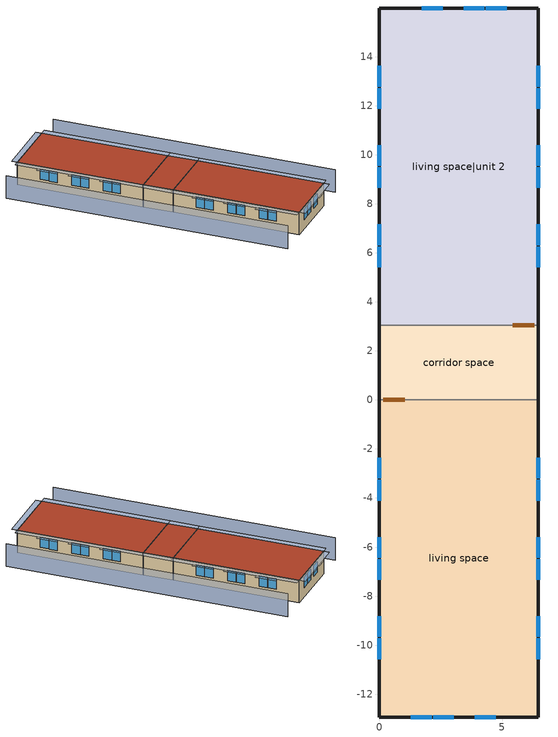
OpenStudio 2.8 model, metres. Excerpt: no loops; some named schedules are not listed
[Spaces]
living space
 floor foundation (FloorFndGrndFinSlab): 0,-12.93 0,0 6.47,0 6.47,-12.93 z0
 wall outside (WallExtInsFin): 0,0 0,-12.93 6.47,-12.93 6.47,0 z0:2.44
 wall adiabatic (WallIntFinUninsFin): 6.47,0 0,0 z0:2.44
 window (WindowConstruction): 1.28,-12.93 2.12,-12.93 / 2.19,-12.93 3.03,-12.93 / 3.89,-12.93 4.73,-12.93 / 0,-2.36 0,-3.2 / 0,-3.26 0,-4.11 / 0,-5.59 0,-6.44 / 0,-6.5 0,-7.34 / 0,-8.83 0,-9.67 / 0,-9.73 0,-10.57 / 6.47,-10.57 6.47,-9.73 / 6.47,-9.67 6.47,-8.83 / 6.47,-7.34 6.47,-6.5 / 6.47,-6.44 6.47,-5.59 / 6.47,-4.11 6.47,-3.26 / 6.47,-3.2 6.47,-2.36 z1.01:2.13
 roof outside (RoofFinInsExt): 6.47,-12.93 6.47,0 0,0 0,-12.93 z2.44
living space|unit 2
 floor foundation (FloorFndGrndFinSlab 1): 0,3.05 0,15.98 6.47,15.98 6.47,3.05 z0
 wall outside (WallExtInsFin): 6.47,3.05 6.47,15.98 0,15.98 0,3.05 z0:2.44
 wall adiabatic (WallIntFinUninsFin): 0,3.05 6.47,3.05 z0:2.44
 window (WindowConstruction): 5.18,15.98 4.34,15.98 / 4.28,15.98 3.44,15.98 / 2.58,15.98 1.73,15.98 / 0,13.62 0,12.78 / 0,12.72 0,11.87 / 0,10.39 0,9.54 / 0,9.48 0,8.64 / 0,7.15 0,6.31 / 0,6.25 0,5.41 / 6.47,5.41 6.47,6.25 / 6.47,6.31 6.47,7.15 / 6.47,8.64 6.47,9.48 / 6.47,9.54 6.47,10.39 / 6.47,11.87 6.47,12.72 / 6.47,12.78 6.47,13.62 z1.01:2.13
 roof outside (RoofFinInsExt): 6.47,3.05 6.47,15.98 0,15.98 0,3.05 z2.44
corridor space
 floor foundation (FloorFndGrndUnfinSlab): 0,0 0,3.05 6.47,3.05 6.47,0 z0
 wall outside (WallExtUninsUnfin): 0,3.05 0,0 / 6.47,0 6.47,3.05 z0:2.44
 wall adiabatic (WallIntUnfinUninsUnfin): 6.47,3.05 0,3.05 / 0,0 6.47,0 z0:2.44
 door inside (UninsDoor): 0.15,0 1.02,0 / 6.31,3.05 5.44,3.05 z0:2.13
 roof outside (RoofUnfinUninsExt): 6.47,0 6.47,3.05 0,3.05 0,0 z2.44
shading: -3.05,15.98 -3.05,-12.93 / 9.51,-12.93 9.51,15.98 z0:2.44; 0,-13.54 6.47,-13.54 6.47,-12.93 0,-12.93 z2.44; 7.08,-12.93 7.08,0 6.47,0 6.47,-12.93 z2.44; -0.61,0 -0.61,-12.93 0,-12.93 0,0 z2.44; 7.08,3.05 7.08,15.98 6.47,15.98 6.47,3.05 z2.44; 6.47,16.59 0,16.59 0,15.98 6.47,15.98 z2.44; -0.61,15.98 -0.61,3.05 0,3.05 0,15.98 z2.44; 7.08,0 7.08,3.05 6.47,3.05 6.47,0 z2.44; -0.61,3.05 -0.61,0 0,0 0,3.05 z2.44; 0,-6.59 0,-5.44 -0.61,-5.44 -0.61,-6.59 z2.29; 2.28,-12.93 1.13,-12.93 1.13,-13.54 2.28,-13.54 z2.29; 3.18,-12.93 2.03,-12.93 2.03,-13.54 3.18,-13.54 z2.29; 4.88,-12.93 3.74,-12.93 3.74,-13.54 4.88,-13.54 z2.29; 0,-3.35 0,-2.21 -0.61,-2.21 -0.61,-3.35 z2.29; 4.19,15.98 5.34,15.98 5.34,16.59 4.19,16.59 z2.29; 3.29,15.98 4.43,15.98 4.43,16.59 3.29,16.59 z2.29; 1.58,15.98 2.73,15.98 2.73,16.59 1.58,16.59 z2.29; 0,-4.26 0,-3.11 -0.61,-3.11 -0.61,-4.26 z2.29; 0,-7.49 0,-6.34 -0.61,-6.34 -0.61,-7.49 z2.29; 0,-9.82 0,-8.67 -0.61,-8.67 -0.61,-9.82 z2.29; 0,-10.72 0,-9.58 -0.61,-9.58 -0.61,-10.72 z2.29; 0,12.62 0,13.77 -0.61,13.77 -0.61,12.62 z2.29; 0,11.72 0,12.87 -0.61,12.87 -0.61,11.72 z2.29; 0,9.39 0,10.54 -0.61,10.54 -0.61,9.39 z2.29; 0,8.49 0,9.64 -0.61,9.64 -0.61,8.49 z2.29; 0,6.16 0,7.31 -0.61,7.31 -0.61,6.16 z2.29; 0,5.26 0,6.4 -0.61,6.4 -0.61,5.26 z2.29; 6.47,-9.58 6.47,-10.72 7.08,-10.72 7.08,-9.58 z2.29; 6.47,-8.67 6.47,-9.82 7.08,-9.82 7.08,-8.67 z2.29; 6.47,-6.34 6.47,-7.49 7.08,-7.49 7.08,-6.34 z2.29; 6.47,-5.44 6.47,-6.59 7.08,-6.59 7.08,-5.44 z2.29; 6.47,10.54 6.47,9.39 7.08,9.39 7.08,10.54 z2.29; 6.47,-3.11 6.47,-4.26 7.08,-4.26 7.08,-3.11 z2.29; 6.47,-2.21 6.47,-3.35 7.08,-3.35 7.08,-2.21 z2.29; 6.47,6.4 6.47,5.26 7.08,5.26 7.08,6.4 z2.29; 6.47,7.31 6.47,6.16 7.08,6.16 7.08,7.31 z2.29; 6.47,9.64 6.47,8.49 7.08,8.49 7.08,9.64 z2.29; 6.47,12.87 6.47,11.72 7.08,11.72 7.08,12.87 z2.29; 6.47,13.77 6.47,12.62 7.08,12.62 7.08,13.77 z2.29
[Building]
Building 1: North Axis {deg}=180; Standards Number of Stories=1; Standards Number of Above Ground Stories=1; Standards Building Type=multifamily; Standards Number of Living Units=2
[Site]
Denver Intl Ap_CO_USA: Latitude {deg}=39.83; Longitude {deg}=-104.65; Time Zone {hr}=-7; Elevation {m}=1650; Terrain=Suburbs
[ClimateZones]
Climate Zone Institution Name 2=Building America; Climate Zone Document Year 2=0; Climate Zone Value 2=Cold
[Site:WaterMainsTemperature]
Calculation Method=Correlation; Annual Average Outdoor Air Temperature {C}=10.8753; Maximum Difference In Monthly Average Outdoor Air Temperatures {deltaC}=23.1524
[Site:GroundTemperature:Deep]
10.8753, 10.8753, 10.8753, 10.8753, 10.8753, 10.8753, 10.8753, 10.8753, 10.8753, 10.8753, 10.8753, 10.8753
[Material] Roughness=Rough
Name | Thickness {m} | Conductivity {W/m-K} | Density {kg/m3} | Specific Heat {J/kg-K} | Thermal Absorptance | Solar Absorptance | Visible Absorptance
Asphalt Shingles, Medium | 0.009525 | 0.162714 | 1121.4 | 1465.45 | 0.91 | 0.85 | 0.85
RoofSheathing | 0.01905 | 0.115458 | 512.64 | 1214.23
RoofIns | 0.23495 | 0.0475499 | 78.34581 | 1123.46
Drywall 0.5 in. | 0.0127 | 0.160291 | 801 | 837.4 | 0.9 | 0.5 | 0.1
RoofStudAndAirRoof | 0.23495 | 9.59352 | 37.0049 | 1207.88
Vinyl, Light | 0.009525 | 0.089435 | 177.822 | 1046.75 | 0.9 | 0.3 | 0.3
WallSheathing | 0.0127 | 0.115458 | 512.64 | 1214.23
WallStudAndCavity | 0.0889 | 0.054245 | 162.403 | 1178.92
WallStudAndCavity 1 | 0.0889 | 0.393744 | 83.0341 | 1211.67
WallStudAndCavity 2 | 0.0889 | 0.396154 | 83.0341 | 1211.67
WallStudAndCavity 3 | 0.0889 | 0.403258 | 83.0341 | 1211.67
WallStudAndCavity 4 | 0.0889 | 0.397942 | 83.0341 | 1211.67
res furniture material living space | 0.1524 | 0.115458 | 640.8 | 1214.23 | 0.9 | 0.6 | 0.1
FootingMaterial; FootingMaterial 1; FootingMaterial 2 | 0.2032 | 1.803125 | 2242.8 | 837.4 | 0.9
Concrete 4.0 in. | 0.1016 | 1.803125 | 2242.8 | 837.4 | 0.9
Floor Covering | 0.0127 | 0.0433444 | 54.468 | 1339.84 | 0.9 | 0.9
DoorMaterial | 0.04445 | 0.0612267 | 512.64 | 1214.23
[Construction]
RoofFinInsExt: Asphalt Shingles, Medium, RoofSheathing, RoofIns, Drywall 0.5 in.
RoofUnfinUninsExt: Asphalt Shingles, Medium, RoofSheathing, RoofStudAndAirRoof
WallExtInsFin: Vinyl, Light, WallSheathing, WallStudAndCavity, Drywall 0.5 in.
WallExtUninsUnfin: Vinyl, Light, WallSheathing, WallStudAndCavity 1
WallIntFinUninsFin: Vinyl, Light, WallStudAndCavity 2, Drywall 0.5 in.
WallIntUnfinUninsUnfin: Vinyl, Light, WallStudAndCavity 3
WallIntFinUninsFin 1: WallStudAndCavity 4, Drywall 0.5 in.
res furniture construction living space; res furniture construction living space|unit 2: res furniture material living space
FootingConstruction: FootingMaterial
FloorFndGrndFinSlab; FloorFndGrndFinSlab 1: Concrete 4.0 in., Floor Covering
FootingConstruction 1: FootingMaterial 1
FootingConstruction 2: FootingMaterial 2
FloorFndGrndUnfinSlab: Concrete 4.0 in.
WindowConstruction: WindowMaterial
UninsDoor: DoorMaterial
[WindowMaterial:Shade]
CoolingShade: Solar Transmittance=0.999; Solar Reflectance=0.00099; Visible Transmittance=0.999; Visible Reflectance=0.00099; Thermal Hemispherical Emissivity=1e-005; Thermal Transmittance=0.999; Thickness {m}=0.0001; Conductivity {W/m-K}=10000; Shade to Glass Distance {m}=0.001; Top Opening Multiplier=0; Bottom Opening Multiplier=0; Left-Side Opening Multiplier=0; Right-Side Opening Multiplier=0; Airflow Permeability=0
[WindowMaterial:SimpleGlazingSystem]
WindowMaterial: U-Factor {W/m2-K}=2.10086; Solar Heat Gain Coefficient=0.21
[ThermalZone] Use Ideal Air Loads=No
Name | Thermostat
living zone | living zone temperature setpoint
living zone|unit 2 | living zone|unit 2 temperature setpoint
corridor zone
[Space]
Name | Space Type | Thermal Zone | Building Unit
living space | Space Type 1 | living zone | unit 1
living space|unit 2 | Space Type 1 | living zone|unit 2 | unit 2
corridor space | Space Type 2 | corridor zone
[SpaceType]
Name | Standards Space Type
Space Type 1 | living
Space Type 2 | corridor
[BuildingUnit] Building Unit Type=Residential
unit 1; unit 2
[People:Definition] Number of People Calculation Method=People; Number of People {people}=3.39; Fraction Radiant=0.319734; Sensible Heat Fraction=0.573; Carbon Dioxide Generation Rate {m3/s-W}=0; Enable ASHRAE 55 Comfort Warnings=No; Mean Radiant Temperature Calculation Type=ZoneAveraged
res occupants|living space; res occupants|unit 2|living space|unit 2
[People] Number of People Schedule=res occupants schedule; Activity Level Schedule=Schedule Ruleset 1; Multiplier=1
Name | People Definition | Space or SpaceType
res occupants|living space | res occupants|living space | living space
res occupants|unit 2|living space|unit 2 | res occupants|unit 2|living space|unit 2 | living space|unit 2
[InternalMass:Definition] Design Level Calculation Method=SurfaceArea
Name | Construction | Surface Area {m2}
living space Partition; living space|unit 2 Partition | WallIntFinUninsFin 1 | 52.0804
res furniture mass living space | res furniture construction living space | 33.4451
res furniture mass living space|unit 2 | res furniture construction living space|unit 2 | 33.4451
[InternalMass] Multiplier=1
Name | Internal Mass Definition | Space or SpaceType
living space Partition | living space Partition | living space
living space|unit 2 Partition | living space|unit 2 Partition | living space|unit 2
res furniture mass living space | res furniture mass living space | living space
res furniture mass living space|unit 2 | res furniture mass living space|unit 2 | living space|unit 2
[Foundation:Kiva] Wall Height Above Grade {m}=0.2032; Wall Depth Below Slab {m}=0.2032
Name | Footing Wall Construction
Foundation Kiva 1 | FootingConstruction
Foundation Kiva 2 | FootingConstruction 1
Foundation Kiva 3 | FootingConstruction 2
[Foundation:Kiva:Settings]
Soil Conductivity {W/m-K}=1.731; Soil Density {kg/m3}=1842.3; Soil Specific Heat {J/kg-K}=418.7; Ground Solar Absorptivity=0.9; Ground Thermal Absorptivity=0.9; Ground Surface Roughness {m}=0.03; Far-Field Width {m}=40; Deep-Ground Boundary Condition=ZeroFlux; Deep-Ground Depth {m}=40; Minimum Cell Dimension {m}=0.02; Maximum Cell Growth Coefficient=1.5; Simulation Timestep=Hourly
[SurfaceProperty:ExposedFoundationPerimeter] Exposed Perimeter Calculation Method=TotalExposedPerimeter
Name | Total Exposed Perimeter {m}
Surface 1; Surface 7 | 32.3289
Surface 13 | 6.096
[ShadingControl]
WindowShadingControl: Shading Type=InteriorShade; Shading Device Material=CoolingShade; Shading Control Type=OnIfScheduleAllows; Schedule=Window shading schedule; Shading Control Is Scheduled=Yes
[WaterUse:Equipment:Definition]
Name | Peak Flow Rate {m3/s} | Target Temperature Schedule
res shower | 0.000274695 | res shower temperature schedule
res sink | 0.000212399 | res sink temperature schedule
res bath | 0.000429619 | res bath temperature schedule
res shower|unit 2 | 0.000274695 | res shower temperature schedule 1
res sink|unit 2 | 0.000212399 | res sink temperature schedule 1
res bath|unit 2 | 0.000429619 | res bath temperature schedule 1
res shower dist=0.0 | 0 | res shower temperature schedule
res sink dist=0.0 | 0 | res sink temperature schedule
res bath dist=0.0 | 0 | res bath temperature schedule
res shower dist|unit 2=0.0 | 0 | res shower temperature schedule 1
res sink dist|unit 2=0.0 | 0 | res sink temperature schedule 1
res bath dist|unit 2=0.0 | 0 | res bath temperature schedule 1
res cw | 0.000697118 | res cw temperature schedule
res cw|unit 2 | 0.000697118 | res cw temperature schedule 1
res dw | 6.66818e-05 | res dw temperature schedule
res dw|unit 2 | 6.66818e-05 | res dw temperature schedule 1
[WaterUse:Equipment]
Name | Water Use Equipment Definition | Space | Flow Rate Fraction Schedule
res shower | res shower | living space | res shower schedule
res sink | res sink | living space | res sink schedule
res bath | res bath | living space | res bath schedule
res shower|unit 2 | res shower|unit 2 | living space|unit 2 | res shower schedule 1
res sink|unit 2 | res sink|unit 2 | living space|unit 2 | res sink schedule 1
res bath|unit 2 | res bath|unit 2 | living space|unit 2 | res bath schedule 1
res shower dist=0.0 | res shower dist=0.0 | living space | res shower schedule
res sink dist=0.0 | res sink dist=0.0 | living space | res sink schedule
res bath dist=0.0 | res bath dist=0.0 | living space | res bath schedule
res shower dist|unit 2=0.0 | res shower dist|unit 2=0.0 | living space|unit 2 | res shower schedule 1
res sink dist|unit 2=0.0 | res sink dist|unit 2=0.0 | living space|unit 2 | res sink schedule 1
res bath dist|unit 2=0.0 | res bath dist|unit 2=0.0 | living space|unit 2 | res bath schedule 1
res cw | res cw | living space | res cw schedule
res cw|unit 2 | res cw|unit 2 | living space|unit 2 | res cw schedule 1
res dw | res dw | living space | res dw schedule
res dw|unit 2 | res dw|unit 2 | living space|unit 2 | res dw schedule 1
[OtherEquipment:Definition] Design Level Calculation Method=EquipmentLevel
Name | Design Level {W} | Fraction Latent | Fraction Radiant | Fraction Lost
res shower; res shower|unit 2 | 7899.46 | 0.487197 | 0 | 0
res sink; res sink|unit 2 | 2132.88 | 0.312222 | 0 | 0
res bath; res bath|unit 2 | 6337.27 | 0 | 0 | 0
res hot water distribution; res hot water distribution|unit 2 | 99.0622 | 0 | 0 | 0
res cd gas; res cd gas|unit 2 | 195712 | 0.05 | 0.06 | 0.85
res range gas; res range gas|unit 2 | 375.952 | 0.2 | 0.18 | 0.5
[OtherEquipment]
Name | Other Equipment Definition | Space or SpaceType | Schedule | Fuel Type
res shower | res shower | living space | res shower schedule
res sink | res sink | living space | res sink schedule
res bath | res bath | living space | res bath schedule
res shower|unit 2 | res shower|unit 2 | living space|unit 2 | res shower schedule 1
res sink|unit 2 | res sink|unit 2 | living space|unit 2 | res sink schedule 1
res bath|unit 2 | res bath|unit 2 | living space|unit 2 | res bath schedule 1
res hot water distribution | res hot water distribution | living space | res hot water distribution schedule
res hot water distribution|unit 2 | res hot water distribution|unit 2 | living space|unit 2 | res hot water distribution|unit 2 schedule
res cd gas | res cd gas | living space | res cd gas schedule | NaturalGas
res cd gas|unit 2 | res cd gas|unit 2 | living space|unit 2 | res cd gas schedule | NaturalGas
res range gas | res range gas | living space | res range gas|false schedule | NaturalGas
res range gas|unit 2 | res range gas|unit 2 | living space|unit 2 | res range gas|false schedule | NaturalGas
[ThermostatSetpoint:DualSetpoint] Heating Setpoint Temperature Schedule=res heating setpoint; Cooling Setpoint Temperature Schedule=res cooling setpoint
living zone|unit 2 temperature setpoint; living zone temperature setpoint
[ElectricEquipment:Definition] Design Level Calculation Method=EquipmentLevel
Name | Design Level {W} | Fraction Latent | Fraction Radiant | Fraction Lost
res refrig; res refrig|unit 2 | 65.0889 | 0 | 0 | 0
res cw; res cw|unit 2 | 7800.9 | 0 | 0.48 | 0.2
res cd electric; res cd electric|unit 2 | 14731 | 0 | 0.6 | 0
res dw; res dw|unit 2 | 8743.86 | 0.15 | 0.36 | 0.25
res range electric; res range electric|unit 2 | 35.9069 | 0.3 | 0.24 | 0.3
res misc plug loads|living space; res misc plug loads|unit 2|living space|unit 2 | 346.994 | 0.021 | 0.558 | 0.049
res infil_1 house fan; res infil_1 range fan; res infil_1 bath fan; res infil_2 house fan; res infil_2 range fan; res infil_2 bath fan | 0 | 0 | 0 | 1
[ElectricEquipment]
Name | Electric Equipment Definition | Space or SpaceType | Schedule
res refrig | res refrig | living space | res refrig schedule
res refrig|unit 2 | res refrig|unit 2 | living space|unit 2 | res refrig schedule
res cw | res cw | living space | res cw schedule
res cw|unit 2 | res cw|unit 2 | living space|unit 2 | res cw schedule 1
res cd electric | res cd electric | living space | res cd gas schedule
res cd electric|unit 2 | res cd electric|unit 2 | living space|unit 2 | res cd gas schedule
res dw | res dw | living space | res dw schedule
res dw|unit 2 | res dw|unit 2 | living space|unit 2 | res dw schedule 1
res range electric | res range electric | living space | res range gas|false schedule
res range electric|unit 2 | res range electric|unit 2 | living space|unit 2 | res range gas|false schedule
res misc plug loads|living space | res misc plug loads|living space | living space | res misc plug loads schedule
res misc plug loads|unit 2|living space|unit 2 | res misc plug loads|unit 2|living space|unit 2 | living space|unit 2 | res misc plug loads schedule
res infil_1 house fan | res infil_1 house fan | living space | Always On Discrete
res infil_1 range fan | res infil_1 range fan | living space | Always On Discrete
res infil_1 bath fan | res infil_1 bath fan | living space | Always On Discrete
res infil_2 house fan | res infil_2 house fan | living space|unit 2 | Always On Discrete
res infil_2 range fan | res infil_2 range fan | living space|unit 2 | Always On Discrete
res infil_2 bath fan | res infil_2 bath fan | living space|unit 2 | Always On Discrete
[Lights:Definition] Design Level Calculation Method=LightingLevel; Lighting Level {W}=247.562; Fraction Radiant=0.6; Fraction Visible=0.2; Return Air Fraction=0
res lighting living space; res lighting|unit 2 living space|unit 2
[Lights] Schedule=res lighting interior schedule; Fraction Replaceable=1
Name | Lights Definition | Space or SpaceType
res lighting living space | res lighting living space | living space
res lighting|unit 2 living space|unit 2 | res lighting|unit 2 living space|unit 2 | living space|unit 2
[Exterior:Lights:Definition]
res lighting exterior: Design Level {W}=78.6245
[Exterior:Lights]
res lighting exterior: Exterior Lights Definition=res lighting exterior; Schedule=res lighting other schedule
[SpaceInfiltration:DesignFlowRate] Schedule=Always On Discrete; Design Flow Rate Calculation Method=Flow/Space; Design Flow Rate {m3/s}=0
Name | Space or SpaceType
res nv_1 flow; res infil_1 flow | living space
res nv_2 flow; res infil_2 flow | living space|unit 2
[Schedule:Ruleset]
Name | Default Day Schedule | Summer Design Day Schedule | Winter Design Day Schedule
res occupants schedule | Schedule Day 3 | res occupants schedule summer design | res occupants schedule winter design
Schedule Ruleset 1 | Schedule Day 4
Window shading schedule | Schedule Day 7
res shower schedule | Schedule Day 8
res sink schedule | Schedule Day 9
res bath schedule | Schedule Day 10
res shower schedule 1 | Schedule Day 11
res sink schedule 1 | Schedule Day 12
res bath schedule 1 | Schedule Day 13
res hot water distribution schedule | Schedule Day 14
res hot water distribution|unit 2 schedule | Schedule Day 15
res heating setpoint | Schedule Day 6 | res heating setpoint summer design | res heating setpoint winter design
res cooling setpoint | Schedule Day 17 | res cooling setpoint summer design | res cooling setpoint winter design
res refrig schedule | Schedule Day 18 | res refrig schedule summer design | res refrig schedule winter design
res cw schedule | Schedule Day 21
res cw schedule 1 | Schedule Day 22
res cd gas schedule | Schedule Day 23
res dw schedule | Schedule Day 24
res dw schedule 1 | Schedule Day 25
res range gas|false schedule | Schedule Day 28 | res range gas|false schedule summer design | res range gas|false schedule winter design
res lighting interior schedule | Schedule Day 33 | res lighting interior schedule summer design | res lighting interior schedule winter design
res lighting other schedule | Schedule Day 40 | res lighting other schedule summer design | res lighting other schedule winter design
res misc plug loads schedule | Schedule Day 43 | res misc plug loads schedule summer design | res misc plug loads schedule winter design
[Schedule:Day]
Schedule Day 3; res occupants schedule winter design; Schedule Day 7; Schedule Day 8; Schedule Day 9; Schedule Day 10; Schedule Day 11; Schedule Day 12; Schedule Day 13: 24, 0, 0
res occupants schedule summer design: 24, 0, 1
Schedule Day 4: 24, 0, 112.539
[Schedule:Rule] Apply Sunday=Yes; Apply Monday=Yes; Apply Tuesday=Yes; Apply Wednesday=Yes; Apply Thursday=Yes; Apply Friday=Yes; Apply Saturday=Yes
Name | Schedule Ruleset | Rule Order | Day Schedule | Date Specification Type | Start Month | Start Day | End Month | End Day | Specific Month 1 | Specific Day 1 | Specific Month 2 | Specific Day 2 | Specific Month 3 | Specific Day 3 | Specific Month 4 | Specific Day 4 | Specific Month 5 | Specific Day 5 | Specific Month 6 | Specific Day 6 | Specific Month 7 | Specific Day 7 | Specific Month 8 | Specific Day 8 | Specific Month 9 | Specific Day 9 | Specific Month 10 | Specific Day 10 | Specific Month 11 | Specific Day 11 | Specific Month 12 | Specific Day 12 | Specific Month 13 | Specific Day 13 | Specific Month 14 | Specific Day 14 | Specific Month 15 | Specific Day 15 | Specific Month 16 | Specific Day 16 | Specific Month 17 | Specific Day 17 | Specific Month 18 | Specific Day 18 | Specific Month 19 | Specific Day 19 | Specific Month 20 | Specific Day 20 | Specific Month 21 | Specific Day 21 | Specific Month 22 | Specific Day 22 | Specific Month 23 | Specific Day 23 | Specific Month 24 | Specific Day 24 | Specific Month 25 | Specific Day 25 | Specific Month 26 | Specific Day 26 | Specific Month 27 | Specific Day 27 | Specific Month 28 | Specific Day 28 | Specific Month 29 | Specific Day 29 | Specific Month 30 | Specific Day 30 | Specific Month 31 | Specific Day 31 | Specific Month 32 | Specific Day 32 | Specific Month 33 | Specific Day 33 | Specific Month 34 | Specific Day 34 | Specific Month 35 | Specific Day 35 | Specific Month 36 | Specific Day 36 | Specific Month 37 | Specific Day 37 | Specific Month 38 | Specific Day 38 | Specific Month 39 | Specific Day 39 | Specific Month 40 | Specific Day 40 | Specific Month 41 | Specific Day 41 | Specific Month 42 | Specific Day 42 | Specific Month 43 | Specific Day 43 | Specific Month 44 | Specific Day 44 | Specific Month 45 | Specific Day 45 | Specific Month 46 | Specific Day 46 | Specific Month 47 | Specific Day 47 | Specific Month 48 | Specific Day 48 | Specific Month 49 | Specific Day 49 | Specific Month 50 | Specific Day 50 | Specific Month 51 | Specific Day 51 | Specific Month 52 | Specific Day 52 | Specific Month 53 | Specific Day 53
res occupants schedule allday ruleset1 | res occupants schedule | 11 | res occupants schedule allday1 | DateRange | 1 | 1 | 1 | 31
res occupants schedule allday ruleset2 | res occupants schedule | 10 | res occupants schedule allday2 | DateRange | 2 | 1 | 2 | 28
res occupants schedule allday ruleset3 | res occupants schedule | 9 | res occupants schedule allday3 | DateRange | 3 | 1 | 3 | 31
res occupants schedule allday ruleset4 | res occupants schedule | 8 | res occupants schedule allday4 | DateRange | 4 | 1 | 4 | 30
res occupants schedule allday ruleset5 | res occupants schedule | 7 | res occupants schedule allday5 | DateRange | 5 | 1 | 5 | 31
res occupants schedule allday ruleset6 | res occupants schedule | 6 | res occupants schedule allday6 | DateRange | 6 | 1 | 6 | 30
res occupants schedule allday ruleset7 | res occupants schedule | 5 | res occupants schedule allday7 | DateRange | 7 | 1 | 7 | 31
res occupants schedule allday ruleset8 | res occupants schedule | 4 | res occupants schedule allday8 | DateRange | 8 | 1 | 8 | 31
res occupants schedule allday ruleset9 | res occupants schedule | 3 | res occupants schedule allday9 | DateRange | 9 | 1 | 9 | 30
res occupants schedule allday ruleset10 | res occupants schedule | 2 | res occupants schedule allday10 | DateRange | 10 | 1 | 10 | 31
res occupants schedule allday ruleset11 | res occupants schedule | 1 | res occupants schedule allday11 | DateRange | 11 | 1 | 11 | 30
res occupants schedule allday ruleset12 | res occupants schedule | 0 | res occupants schedule allday12 | DateRange | 12 | 1 | 12 | 31
Window shading schedule allday ruleset1 | Window shading schedule | 11 | Window shading schedule allday1 | DateRange | 1 | 1 | 1 | 31
Window shading schedule allday ruleset2 | Window shading schedule | 10 | Window shading schedule allday2 | DateRange | 2 | 1 | 2 | 28
Window shading schedule allday ruleset3 | Window shading schedule | 9 | Window shading schedule allday3 | DateRange | 3 | 1 | 3 | 31
Window shading schedule allday ruleset4 | Window shading schedule | 8 | Window shading schedule allday4 | DateRange | 4 | 1 | 4 | 30
Window shading schedule allday ruleset5 | Window shading schedule | 7 | Window shading schedule allday5 | DateRange | 5 | 1 | 5 | 31
Window shading schedule allday ruleset6 | Window shading schedule | 6 | Window shading schedule allday6 | DateRange | 6 | 1 | 6 | 30
Window shading schedule allday ruleset7 | Window shading schedule | 5 | Window shading schedule allday7 | DateRange | 7 | 1 | 7 | 31
Window shading schedule allday ruleset8 | Window shading schedule | 4 | Window shading schedule allday8 | DateRange | 8 | 1 | 8 | 31
Window shading schedule allday ruleset9 | Window shading schedule | 3 | Window shading schedule allday9 | DateRange | 9 | 1 | 9 | 30
Window shading schedule allday ruleset10 | Window shading schedule | 2 | Window shading schedule allday10 | DateRange | 10 | 1 | 10 | 31
Window shading schedule allday ruleset11 | Window shading schedule | 1 | Window shading schedule allday11 | DateRange | 11 | 1 | 11 | 30
Window shading schedule allday ruleset12 | Window shading schedule | 0 | Window shading schedule allday12 | DateRange | 12 | 1 | 12 | 31
res shower schedule allday ruleset1 | res shower schedule | 6 | res shower schedule allday1 | SpecificDates |  |  |  |  | 1 | 1 | 1 | 8 | 1 | 15 | 1 | 22 | 1 | 29 | 2 | 5 | 2 | 12 | 2 | 19 | 2 | 26 | 3 | 5 | 3 | 12 | 3 | 19 | 3 | 26 | 4 | 2 | 4 | 9 | 4 | 16 | 4 | 23 | 4 | 30 | 5 | 7 | 5 | 14 | 5 | 21 | 5 | 28 | 6 | 4 | 6 | 11 | 6 | 18 | 6 | 25 | 7 | 2 | 7 | 9 | 7 | 16 | 7 | 23 | 7 | 30 | 8 | 6 | 8 | 13 | 8 | 20 | 8 | 27 | 9 | 3 | 9 | 10 | 9 | 17 | 9 | 24 | 10 | 1 | 10 | 8 | 10 | 15 | 10 | 22 | 10 | 29 | 11 | 5 | 11 | 12 | 11 | 19 | 11 | 26 | 12 | 3 | 12 | 10 | 12 | 17 | 12 | 24 | 12 | 31
res shower schedule allday ruleset2 | res shower schedule | 5 | res shower schedule allday2 | SpecificDates |  |  |  |  | 1 | 2 | 1 | 9 | 1 | 16 | 1 | 23 | 1 | 30 | 2 | 6 | 2 | 13 | 2 | 20 | 2 | 27 | 3 | 6 | 3 | 13 | 3 | 20 | 3 | 27 | 4 | 3 | 4 | 10 | 4 | 17 | 4 | 24 | 5 | 1 | 5 | 8 | 5 | 15 | 5 | 22 | 5 | 29 | 6 | 5 | 6 | 12 | 6 | 19 | 6 | 26 | 7 | 3 | 7 | 10 | 7 | 17 | 7 | 24 | 7 | 31 | 8 | 7 | 8 | 14 | 8 | 21 | 8 | 28 | 9 | 4 | 9 | 11 | 9 | 18 | 9 | 25 | 10 | 2 | 10 | 9 | 10 | 16 | 10 | 23 | 10 | 30 | 11 | 6 | 11 | 13 | 11 | 20 | 11 | 27 | 12 | 4 | 12 | 11 | 12 | 18 | 12 | 25
res shower schedule allday ruleset3 | res shower schedule | 4 | res shower schedule allday3 | SpecificDates |  |  |  |  | 1 | 3 | 1 | 10 | 1 | 17 | 1 | 24 | 1 | 31 | 2 | 7 | 2 | 14 | 2 | 21 | 2 | 28 | 3 | 7 | 3 | 14 | 3 | 21 | 3 | 28 | 4 | 4 | 4 | 11 | 4 | 18 | 4 | 25 | 5 | 2 | 5 | 9 | 5 | 16 | 5 | 23 | 5 | 30 | 6 | 6 | 6 | 13 | 6 | 20 | 6 | 27 | 7 | 4 | 7 | 11 | 7 | 18 | 7 | 25 | 8 | 1 | 8 | 8 | 8 | 15 | 8 | 22 | 8 | 29 | 9 | 5 | 9 | 12 | 9 | 19 | 9 | 26 | 10 | 3 | 10 | 10 | 10 | 17 | 10 | 24 | 10 | 31 | 11 | 7 | 11 | 14 | 11 | 21 | 11 | 28 | 12 | 5 | 12 | 12 | 12 | 19 | 12 | 26
res shower schedule allday ruleset4 | res shower schedule | 3 | res shower schedule allday4 | SpecificDates |  |  |  |  | 1 | 4 | 1 | 11 | 1 | 18 | 1 | 25 | 2 | 1 | 2 | 8 | 2 | 15 | 2 | 22 | 3 | 1 | 3 | 8 | 3 | 15 | 3 | 22 | 3 | 29 | 4 | 5 | 4 | 12 | 4 | 19 | 4 | 26 | 5 | 3 | 5 | 10 | 5 | 17 | 5 | 24 | 5 | 31 | 6 | 7 | 6 | 14 | 6 | 21 | 6 | 28 | 7 | 5 | 7 | 12 | 7 | 19 | 7 | 26 | 8 | 2 | 8 | 9 | 8 | 16 | 8 | 23 | 8 | 30 | 9 | 6 | 9 | 13 | 9 | 20 | 9 | 27 | 10 | 4 | 10 | 11 | 10 | 18 | 10 | 25 | 11 | 1 | 11 | 8 | 11 | 15 | 11 | 22 | 11 | 29 | 12 | 6 | 12 | 13 | 12 | 20 | 12 | 27
res shower schedule allday ruleset5 | res shower schedule | 2 | res shower schedule allday5 | SpecificDates |  |  |  |  | 1 | 5 | 1 | 12 | 1 | 19 | 1 | 26 | 2 | 2 | 2 | 9 | 2 | 16 | 2 | 23 | 3 | 2 | 3 | 9 | 3 | 16 | 3 | 23 | 3 | 30 | 4 | 6 | 4 | 13 | 4 | 20 | 4 | 27 | 5 | 4 | 5 | 11 | 5 | 18 | 5 | 25 | 6 | 1 | 6 | 8 | 6 | 15 | 6 | 22 | 6 | 29 | 7 | 6 | 7 | 13 | 7 | 20 | 7 | 27 | 8 | 3 | 8 | 10 | 8 | 17 | 8 | 24 | 8 | 31 | 9 | 7 | 9 | 14 | 9 | 21 | 9 | 28 | 10 | 5 | 10 | 12 | 10 | 19 | 10 | 26 | 11 | 2 | 11 | 9 | 11 | 16 | 11 | 23 | 11 | 30 | 12 | 7 | 12 | 14 | 12 | 21 | 12 | 28
res shower schedule allday ruleset6 | res shower schedule | 1 | res shower schedule allday6 | SpecificDates |  |  |  |  | 1 | 6 | 1 | 13 | 1 | 20 | 1 | 27 | 2 | 3 | 2 | 10 | 2 | 17 | 2 | 24 | 3 | 3 | 3 | 10 | 3 | 17 | 3 | 24 | 3 | 31 | 4 | 7 | 4 | 14 | 4 | 21 | 4 | 28 | 5 | 5 | 5 | 12 | 5 | 19 | 5 | 26 | 6 | 2 | 6 | 9 | 6 | 16 | 6 | 23 | 6 | 30 | 7 | 7 | 7 | 14 | 7 | 21 | 7 | 28 | 8 | 4 | 8 | 11 | 8 | 18 | 8 | 25 | 9 | 1 | 9 | 8 | 9 | 15 | 9 | 22 | 9 | 29 | 10 | 6 | 10 | 13 | 10 | 20 | 10 | 27 | 11 | 3 | 11 | 10 | 11 | 17 | 11 | 24 | 12 | 1 | 12 | 8 | 12 | 15 | 12 | 22 | 12 | 29
res shower schedule allday ruleset7 | res shower schedule | 0 | res shower schedule allday7 | SpecificDates |  |  |  |  | 1 | 7 | 1 | 14 | 1 | 21 | 1 | 28 | 2 | 4 | 2 | 11 | 2 | 18 | 2 | 25 | 3 | 4 | 3 | 11 | 3 | 18 | 3 | 25 | 4 | 1 | 4 | 8 | 4 | 15 | 4 | 22 | 4 | 29 | 5 | 6 | 5 | 13 | 5 | 20 | 5 | 27 | 6 | 3 | 6 | 10 | 6 | 17 | 6 | 24 | 7 | 1 | 7 | 8 | 7 | 15 | 7 | 22 | 7 | 29 | 8 | 5 | 8 | 12 | 8 | 19 | 8 | 26 | 9 | 2 | 9 | 9 | 9 | 16 | 9 | 23 | 9 | 30 | 10 | 7 | 10 | 14 | 10 | 21 | 10 | 28 | 11 | 4 | 11 | 11 | 11 | 18 | 11 | 25 | 12 | 2 | 12 | 9 | 12 | 16 | 12 | 23 | 12 | 30
res sink schedule allday ruleset1 | res sink schedule | 6 | res sink schedule allday1 | SpecificDates |  |  |  |  | 1 | 1 | 1 | 8 | 1 | 15 | 1 | 22 | 1 | 29 | 2 | 5 | 2 | 12 | 2 | 19 | 2 | 26 | 3 | 5 | 3 | 12 | 3 | 19 | 3 | 26 | 4 | 2 | 4 | 9 | 4 | 16 | 4 | 23 | 4 | 30 | 5 | 7 | 5 | 14 | 5 | 21 | 5 | 28 | 6 | 4 | 6 | 11 | 6 | 18 | 6 | 25 | 7 | 2 | 7 | 9 | 7 | 16 | 7 | 23 | 7 | 30 | 8 | 6 | 8 | 13 | 8 | 20 | 8 | 27 | 9 | 3 | 9 | 10 | 9 | 17 | 9 | 24 | 10 | 1 | 10 | 8 | 10 | 15 | 10 | 22 | 10 | 29 | 11 | 5 | 11 | 12 | 11 | 19 | 11 | 26 | 12 | 3 | 12 | 10 | 12 | 17 | 12 | 24 | 12 | 31
res sink schedule allday ruleset2 | res sink schedule | 5 | res sink schedule allday2 | SpecificDates |  |  |  |  | 1 | 2 | 1 | 9 | 1 | 16 | 1 | 23 | 1 | 30 | 2 | 6 | 2 | 13 | 2 | 20 | 2 | 27 | 3 | 6 | 3 | 13 | 3 | 20 | 3 | 27 | 4 | 3 | 4 | 10 | 4 | 17 | 4 | 24 | 5 | 1 | 5 | 8 | 5 | 15 | 5 | 22 | 5 | 29 | 6 | 5 | 6 | 12 | 6 | 19 | 6 | 26 | 7 | 3 | 7 | 10 | 7 | 17 | 7 | 24 | 7 | 31 | 8 | 7 | 8 | 14 | 8 | 21 | 8 | 28 | 9 | 4 | 9 | 11 | 9 | 18 | 9 | 25 | 10 | 2 | 10 | 9 | 10 | 16 | 10 | 23 | 10 | 30 | 11 | 6 | 11 | 13 | 11 | 20 | 11 | 27 | 12 | 4 | 12 | 11 | 12 | 18 | 12 | 25
res sink schedule allday ruleset3 | res sink schedule | 4 | res sink schedule allday3 | SpecificDates |  |  |  |  | 1 | 3 | 1 | 10 | 1 | 17 | 1 | 24 | 1 | 31 | 2 | 7 | 2 | 14 | 2 | 21 | 2 | 28 | 3 | 7 | 3 | 14 | 3 | 21 | 3 | 28 | 4 | 4 | 4 | 11 | 4 | 18 | 4 | 25 | 5 | 2 | 5 | 9 | 5 | 16 | 5 | 23 | 5 | 30 | 6 | 6 | 6 | 13 | 6 | 20 | 6 | 27 | 7 | 4 | 7 | 11 | 7 | 18 | 7 | 25 | 8 | 1 | 8 | 8 | 8 | 15 | 8 | 22 | 8 | 29 | 9 | 5 | 9 | 12 | 9 | 19 | 9 | 26 | 10 | 3 | 10 | 10 | 10 | 17 | 10 | 24 | 10 | 31 | 11 | 7 | 11 | 14 | 11 | 21 | 11 | 28 | 12 | 5 | 12 | 12 | 12 | 19 | 12 | 26
res sink schedule allday ruleset4 | res sink schedule | 3 | res sink schedule allday4 | SpecificDates |  |  |  |  | 1 | 4 | 1 | 11 | 1 | 18 | 1 | 25 | 2 | 1 | 2 | 8 | 2 | 15 | 2 | 22 | 3 | 1 | 3 | 8 | 3 | 15 | 3 | 22 | 3 | 29 | 4 | 5 | 4 | 12 | 4 | 19 | 4 | 26 | 5 | 3 | 5 | 10 | 5 | 17 | 5 | 24 | 5 | 31 | 6 | 7 | 6 | 14 | 6 | 21 | 6 | 28 | 7 | 5 | 7 | 12 | 7 | 19 | 7 | 26 | 8 | 2 | 8 | 9 | 8 | 16 | 8 | 23 | 8 | 30 | 9 | 6 | 9 | 13 | 9 | 20 | 9 | 27 | 10 | 4 | 10 | 11 | 10 | 18 | 10 | 25 | 11 | 1 | 11 | 8 | 11 | 15 | 11 | 22 | 11 | 29 | 12 | 6 | 12 | 13 | 12 | 20 | 12 | 27
res sink schedule allday ruleset5 | res sink schedule | 2 | res sink schedule allday5 | SpecificDates |  |  |  |  | 1 | 5 | 1 | 12 | 1 | 19 | 1 | 26 | 2 | 2 | 2 | 9 | 2 | 16 | 2 | 23 | 3 | 2 | 3 | 9 | 3 | 16 | 3 | 23 | 3 | 30 | 4 | 6 | 4 | 13 | 4 | 20 | 4 | 27 | 5 | 4 | 5 | 11 | 5 | 18 | 5 | 25 | 6 | 1 | 6 | 8 | 6 | 15 | 6 | 22 | 6 | 29 | 7 | 6 | 7 | 13 | 7 | 20 | 7 | 27 | 8 | 3 | 8 | 10 | 8 | 17 | 8 | 24 | 8 | 31 | 9 | 7 | 9 | 14 | 9 | 21 | 9 | 28 | 10 | 5 | 10 | 12 | 10 | 19 | 10 | 26 | 11 | 2 | 11 | 9 | 11 | 16 | 11 | 23 | 11 | 30 | 12 | 7 | 12 | 14 | 12 | 21 | 12 | 28
res sink schedule allday ruleset6 | res sink schedule | 1 | res sink schedule allday6 | SpecificDates |  |  |  |  | 1 | 6 | 1 | 13 | 1 | 20 | 1 | 27 | 2 | 3 | 2 | 10 | 2 | 17 | 2 | 24 | 3 | 3 | 3 | 10 | 3 | 17 | 3 | 24 | 3 | 31 | 4 | 7 | 4 | 14 | 4 | 21 | 4 | 28 | 5 | 5 | 5 | 12 | 5 | 19 | 5 | 26 | 6 | 2 | 6 | 9 | 6 | 16 | 6 | 23 | 6 | 30 | 7 | 7 | 7 | 14 | 7 | 21 | 7 | 28 | 8 | 4 | 8 | 11 | 8 | 18 | 8 | 25 | 9 | 1 | 9 | 8 | 9 | 15 | 9 | 22 | 9 | 29 | 10 | 6 | 10 | 13 | 10 | 20 | 10 | 27 | 11 | 3 | 11 | 10 | 11 | 17 | 11 | 24 | 12 | 1 | 12 | 8 | 12 | 15 | 12 | 22 | 12 | 29
res sink schedule allday ruleset7 | res sink schedule | 0 | res sink schedule allday7 | SpecificDates |  |  |  |  | 1 | 7 | 1 | 14 | 1 | 21 | 1 | 28 | 2 | 4 | 2 | 11 | 2 | 18 | 2 | 25 | 3 | 4 | 3 | 11 | 3 | 18 | 3 | 25 | 4 | 1 | 4 | 8 | 4 | 15 | 4 | 22 | 4 | 29 | 5 | 6 | 5 | 13 | 5 | 20 | 5 | 27 | 6 | 3 | 6 | 10 | 6 | 17 | 6 | 24 | 7 | 1 | 7 | 8 | 7 | 15 | 7 | 22 | 7 | 29 | 8 | 5 | 8 | 12 | 8 | 19 | 8 | 26 | 9 | 2 | 9 | 9 | 9 | 16 | 9 | 23 | 9 | 30 | 10 | 7 | 10 | 14 | 10 | 21 | 10 | 28 | 11 | 4 | 11 | 11 | 11 | 18 | 11 | 25 | 12 | 2 | 12 | 9 | 12 | 16 | 12 | 23 | 12 | 30
res bath schedule allday ruleset1 | res bath schedule | 6 | res bath schedule allday1 | SpecificDates |  |  |  |  | 1 | 1 | 1 | 8 | 1 | 15 | 1 | 22 | 1 | 29 | 2 | 5 | 2 | 12 | 2 | 19 | 2 | 26 | 3 | 5 | 3 | 12 | 3 | 19 | 3 | 26 | 4 | 2 | 4 | 9 | 4 | 16 | 4 | 23 | 4 | 30 | 5 | 7 | 5 | 14 | 5 | 21 | 5 | 28 | 6 | 4 | 6 | 11 | 6 | 18 | 6 | 25 | 7 | 2 | 7 | 9 | 7 | 16 | 7 | 23 | 7 | 30 | 8 | 6 | 8 | 13 | 8 | 20 | 8 | 27 | 9 | 3 | 9 | 10 | 9 | 17 | 9 | 24 | 10 | 1 | 10 | 8 | 10 | 15 | 10 | 22 | 10 | 29 | 11 | 5 | 11 | 12 | 11 | 19 | 11 | 26 | 12 | 3 | 12 | 10 | 12 | 17 | 12 | 24 | 12 | 31
res bath schedule allday ruleset2 | res bath schedule | 5 | res bath schedule allday2 | SpecificDates |  |  |  |  | 1 | 2 | 1 | 9 | 1 | 16 | 1 | 23 | 1 | 30 | 2 | 6 | 2 | 13 | 2 | 20 | 2 | 27 | 3 | 6 | 3 | 13 | 3 | 20 | 3 | 27 | 4 | 3 | 4 | 10 | 4 | 17 | 4 | 24 | 5 | 1 | 5 | 8 | 5 | 15 | 5 | 22 | 5 | 29 | 6 | 5 | 6 | 12 | 6 | 19 | 6 | 26 | 7 | 3 | 7 | 10 | 7 | 17 | 7 | 24 | 7 | 31 | 8 | 7 | 8 | 14 | 8 | 21 | 8 | 28 | 9 | 4 | 9 | 11 | 9 | 18 | 9 | 25 | 10 | 2 | 10 | 9 | 10 | 16 | 10 | 23 | 10 | 30 | 11 | 6 | 11 | 13 | 11 | 20 | 11 | 27 | 12 | 4 | 12 | 11 | 12 | 18 | 12 | 25
res bath schedule allday ruleset3 | res bath schedule | 4 | res bath schedule allday3 | SpecificDates |  |  |  |  | 1 | 3 | 1 | 10 | 1 | 17 | 1 | 24 | 1 | 31 | 2 | 7 | 2 | 14 | 2 | 21 | 2 | 28 | 3 | 7 | 3 | 14 | 3 | 21 | 3 | 28 | 4 | 4 | 4 | 11 | 4 | 18 | 4 | 25 | 5 | 2 | 5 | 9 | 5 | 16 | 5 | 23 | 5 | 30 | 6 | 6 | 6 | 13 | 6 | 20 | 6 | 27 | 7 | 4 | 7 | 11 | 7 | 18 | 7 | 25 | 8 | 1 | 8 | 8 | 8 | 15 | 8 | 22 | 8 | 29 | 9 | 5 | 9 | 12 | 9 | 19 | 9 | 26 | 10 | 3 | 10 | 10 | 10 | 17 | 10 | 24 | 10 | 31 | 11 | 7 | 11 | 14 | 11 | 21 | 11 | 28 | 12 | 5 | 12 | 12 | 12 | 19 | 12 | 26
res bath schedule allday ruleset4 | res bath schedule | 3 | res bath schedule allday4 | SpecificDates |  |  |  |  | 1 | 4 | 1 | 11 | 1 | 18 | 1 | 25 | 2 | 1 | 2 | 8 | 2 | 15 | 2 | 22 | 3 | 1 | 3 | 8 | 3 | 15 | 3 | 22 | 3 | 29 | 4 | 5 | 4 | 12 | 4 | 19 | 4 | 26 | 5 | 3 | 5 | 10 | 5 | 17 | 5 | 24 | 5 | 31 | 6 | 7 | 6 | 14 | 6 | 21 | 6 | 28 | 7 | 5 | 7 | 12 | 7 | 19 | 7 | 26 | 8 | 2 | 8 | 9 | 8 | 16 | 8 | 23 | 8 | 30 | 9 | 6 | 9 | 13 | 9 | 20 | 9 | 27 | 10 | 4 | 10 | 11 | 10 | 18 | 10 | 25 | 11 | 1 | 11 | 8 | 11 | 15 | 11 | 22 | 11 | 29 | 12 | 6 | 12 | 13 | 12 | 20 | 12 | 27
res bath schedule allday ruleset5 | res bath schedule | 2 | res bath schedule allday5 | SpecificDates |  |  |  |  | 1 | 5 | 1 | 12 | 1 | 19 | 1 | 26 | 2 | 2 | 2 | 9 | 2 | 16 | 2 | 23 | 3 | 2 | 3 | 9 | 3 | 16 | 3 | 23 | 3 | 30 | 4 | 6 | 4 | 13 | 4 | 20 | 4 | 27 | 5 | 4 | 5 | 11 | 5 | 18 | 5 | 25 | 6 | 1 | 6 | 8 | 6 | 15 | 6 | 22 | 6 | 29 | 7 | 6 | 7 | 13 | 7 | 20 | 7 | 27 | 8 | 3 | 8 | 10 | 8 | 17 | 8 | 24 | 8 | 31 | 9 | 7 | 9 | 14 | 9 | 21 | 9 | 28 | 10 | 5 | 10 | 12 | 10 | 19 | 10 | 26 | 11 | 2 | 11 | 9 | 11 | 16 | 11 | 23 | 11 | 30 | 12 | 7 | 12 | 14 | 12 | 21 | 12 | 28
res bath schedule allday ruleset6 | res bath schedule | 1 | res bath schedule allday6 | SpecificDates |  |  |  |  | 1 | 6 | 1 | 13 | 1 | 20 | 1 | 27 | 2 | 3 | 2 | 10 | 2 | 17 | 2 | 24 | 3 | 3 | 3 | 10 | 3 | 17 | 3 | 24 | 3 | 31 | 4 | 7 | 4 | 14 | 4 | 21 | 4 | 28 | 5 | 5 | 5 | 12 | 5 | 19 | 5 | 26 | 6 | 2 | 6 | 9 | 6 | 16 | 6 | 23 | 6 | 30 | 7 | 7 | 7 | 14 | 7 | 21 | 7 | 28 | 8 | 4 | 8 | 11 | 8 | 18 | 8 | 25 | 9 | 1 | 9 | 8 | 9 | 15 | 9 | 22 | 9 | 29 | 10 | 6 | 10 | 13 | 10 | 20 | 10 | 27 | 11 | 3 | 11 | 10 | 11 | 17 | 11 | 24 | 12 | 1 | 12 | 8 | 12 | 15 | 12 | 22 | 12 | 29
res bath schedule allday ruleset7 | res bath schedule | 0 | res bath schedule allday7 | SpecificDates |  |  |  |  | 1 | 7 | 1 | 14 | 1 | 21 | 1 | 28 | 2 | 4 | 2 | 11 | 2 | 18 | 2 | 25 | 3 | 4 | 3 | 11 | 3 | 18 | 3 | 25 | 4 | 1 | 4 | 8 | 4 | 15 | 4 | 22 | 4 | 29 | 5 | 6 | 5 | 13 | 5 | 20 | 5 | 27 | 6 | 3 | 6 | 10 | 6 | 17 | 6 | 24 | 7 | 1 | 7 | 8 | 7 | 15 | 7 | 22 | 7 | 29 | 8 | 5 | 8 | 12 | 8 | 19 | 8 | 26 | 9 | 2 | 9 | 9 | 9 | 16 | 9 | 23 | 9 | 30 | 10 | 7 | 10 | 14 | 10 | 21 | 10 | 28 | 11 | 4 | 11 | 11 | 11 | 18 | 11 | 25 | 12 | 2 | 12 | 9 | 12 | 16 | 12 | 23 | 12 | 30
res shower schedule allday ruleset1 1 | res shower schedule 1 | 6 | res shower schedule allday1 1 | SpecificDates |  |  |  |  | 1 | 1 | 1 | 8 | 1 | 15 | 1 | 22 | 1 | 29 | 2 | 5 | 2 | 12 | 2 | 19 | 2 | 26 | 3 | 5 | 3 | 12 | 3 | 19 | 3 | 26 | 4 | 2 | 4 | 9 | 4 | 16 | 4 | 23 | 4 | 30 | 5 | 7 | 5 | 14 | 5 | 21 | 5 | 28 | 6 | 4 | 6 | 11 | 6 | 18 | 6 | 25 | 7 | 2 | 7 | 9 | 7 | 16 | 7 | 23 | 7 | 30 | 8 | 6 | 8 | 13 | 8 | 20 | 8 | 27 | 9 | 3 | 9 | 10 | 9 | 17 | 9 | 24 | 10 | 1 | 10 | 8 | 10 | 15 | 10 | 22 | 10 | 29 | 11 | 5 | 11 | 12 | 11 | 19 | 11 | 26 | 12 | 3 | 12 | 10 | 12 | 17 | 12 | 24 | 12 | 31
res shower schedule allday ruleset2 1 | res shower schedule 1 | 5 | res shower schedule allday2 1 | SpecificDates |  |  |  |  | 1 | 2 | 1 | 9 | 1 | 16 | 1 | 23 | 1 | 30 | 2 | 6 | 2 | 13 | 2 | 20 | 2 | 27 | 3 | 6 | 3 | 13 | 3 | 20 | 3 | 27 | 4 | 3 | 4 | 10 | 4 | 17 | 4 | 24 | 5 | 1 | 5 | 8 | 5 | 15 | 5 | 22 | 5 | 29 | 6 | 5 | 6 | 12 | 6 | 19 | 6 | 26 | 7 | 3 | 7 | 10 | 7 | 17 | 7 | 24 | 7 | 31 | 8 | 7 | 8 | 14 | 8 | 21 | 8 | 28 | 9 | 4 | 9 | 11 | 9 | 18 | 9 | 25 | 10 | 2 | 10 | 9 | 10 | 16 | 10 | 23 | 10 | 30 | 11 | 6 | 11 | 13 | 11 | 20 | 11 | 27 | 12 | 4 | 12 | 11 | 12 | 18 | 12 | 25
res shower schedule allday ruleset3 1 | res shower schedule 1 | 4 | res shower schedule allday3 1 | SpecificDates |  |  |  |  | 1 | 3 | 1 | 10 | 1 | 17 | 1 | 24 | 1 | 31 | 2 | 7 | 2 | 14 | 2 | 21 | 2 | 28 | 3 | 7 | 3 | 14 | 3 | 21 | 3 | 28 | 4 | 4 | 4 | 11 | 4 | 18 | 4 | 25 | 5 | 2 | 5 | 9 | 5 | 16 | 5 | 23 | 5 | 30 | 6 | 6 | 6 | 13 | 6 | 20 | 6 | 27 | 7 | 4 | 7 | 11 | 7 | 18 | 7 | 25 | 8 | 1 | 8 | 8 | 8 | 15 | 8 | 22 | 8 | 29 | 9 | 5 | 9 | 12 | 9 | 19 | 9 | 26 | 10 | 3 | 10 | 10 | 10 | 17 | 10 | 24 | 10 | 31 | 11 | 7 | 11 | 14 | 11 | 21 | 11 | 28 | 12 | 5 | 12 | 12 | 12 | 19 | 12 | 26
res shower schedule allday ruleset4 1 | res shower schedule 1 | 3 | res shower schedule allday4 1 | SpecificDates |  |  |  |  | 1 | 4 | 1 | 11 | 1 | 18 | 1 | 25 | 2 | 1 | 2 | 8 | 2 | 15 | 2 | 22 | 3 | 1 | 3 | 8 | 3 | 15 | 3 | 22 | 3 | 29 | 4 | 5 | 4 | 12 | 4 | 19 | 4 | 26 | 5 | 3 | 5 | 10 | 5 | 17 | 5 | 24 | 5 | 31 | 6 | 7 | 6 | 14 | 6 | 21 | 6 | 28 | 7 | 5 | 7 | 12 | 7 | 19 | 7 | 26 | 8 | 2 | 8 | 9 | 8 | 16 | 8 | 23 | 8 | 30 | 9 | 6 | 9 | 13 | 9 | 20 | 9 | 27 | 10 | 4 | 10 | 11 | 10 | 18 | 10 | 25 | 11 | 1 | 11 | 8 | 11 | 15 | 11 | 22 | 11 | 29 | 12 | 6 | 12 | 13 | 12 | 20 | 12 | 27
res shower schedule allday ruleset5 1 | res shower schedule 1 | 2 | res shower schedule allday5 1 | SpecificDates |  |  |  |  | 1 | 5 | 1 | 12 | 1 | 19 | 1 | 26 | 2 | 2 | 2 | 9 | 2 | 16 | 2 | 23 | 3 | 2 | 3 | 9 | 3 | 16 | 3 | 23 | 3 | 30 | 4 | 6 | 4 | 13 | 4 | 20 | 4 | 27 | 5 | 4 | 5 | 11 | 5 | 18 | 5 | 25 | 6 | 1 | 6 | 8 | 6 | 15 | 6 | 22 | 6 | 29 | 7 | 6 | 7 | 13 | 7 | 20 | 7 | 27 | 8 | 3 | 8 | 10 | 8 | 17 | 8 | 24 | 8 | 31 | 9 | 7 | 9 | 14 | 9 | 21 | 9 | 28 | 10 | 5 | 10 | 12 | 10 | 19 | 10 | 26 | 11 | 2 | 11 | 9 | 11 | 16 | 11 | 23 | 11 | 30 | 12 | 7 | 12 | 14 | 12 | 21 | 12 | 28
res shower schedule allday ruleset6 1 | res shower schedule 1 | 1 | res shower schedule allday6 1 | SpecificDates |  |  |  |  | 1 | 6 | 1 | 13 | 1 | 20 | 1 | 27 | 2 | 3 | 2 | 10 | 2 | 17 | 2 | 24 | 3 | 3 | 3 | 10 | 3 | 17 | 3 | 24 | 3 | 31 | 4 | 7 | 4 | 14 | 4 | 21 | 4 | 28 | 5 | 5 | 5 | 12 | 5 | 19 | 5 | 26 | 6 | 2 | 6 | 9 | 6 | 16 | 6 | 23 | 6 | 30 | 7 | 7 | 7 | 14 | 7 | 21 | 7 | 28 | 8 | 4 | 8 | 11 | 8 | 18 | 8 | 25 | 9 | 1 | 9 | 8 | 9 | 15 | 9 | 22 | 9 | 29 | 10 | 6 | 10 | 13 | 10 | 20 | 10 | 27 | 11 | 3 | 11 | 10 | 11 | 17 | 11 | 24 | 12 | 1 | 12 | 8 | 12 | 15 | 12 | 22 | 12 | 29
res shower schedule allday ruleset7 1 | res shower schedule 1 | 0 | res shower schedule allday7 1 | SpecificDates |  |  |  |  | 1 | 7 | 1 | 14 | 1 | 21 | 1 | 28 | 2 | 4 | 2 | 11 | 2 | 18 | 2 | 25 | 3 | 4 | 3 | 11 | 3 | 18 | 3 | 25 | 4 | 1 | 4 | 8 | 4 | 15 | 4 | 22 | 4 | 29 | 5 | 6 | 5 | 13 | 5 | 20 | 5 | 27 | 6 | 3 | 6 | 10 | 6 | 17 | 6 | 24 | 7 | 1 | 7 | 8 | 7 | 15 | 7 | 22 | 7 | 29 | 8 | 5 | 8 | 12 | 8 | 19 | 8 | 26 | 9 | 2 | 9 | 9 | 9 | 16 | 9 | 23 | 9 | 30 | 10 | 7 | 10 | 14 | 10 | 21 | 10 | 28 | 11 | 4 | 11 | 11 | 11 | 18 | 11 | 25 | 12 | 2 | 12 | 9 | 12 | 16 | 12 | 23 | 12 | 30
res sink schedule allday ruleset1 1 | res sink schedule 1 | 6 | res sink schedule allday1 1 | SpecificDates |  |  |  |  | 1 | 1 | 1 | 8 | 1 | 15 | 1 | 22 | 1 | 29 | 2 | 5 | 2 | 12 | 2 | 19 | 2 | 26 | 3 | 5 | 3 | 12 | 3 | 19 | 3 | 26 | 4 | 2 | 4 | 9 | 4 | 16 | 4 | 23 | 4 | 30 | 5 | 7 | 5 | 14 | 5 | 21 | 5 | 28 | 6 | 4 | 6 | 11 | 6 | 18 | 6 | 25 | 7 | 2 | 7 | 9 | 7 | 16 | 7 | 23 | 7 | 30 | 8 | 6 | 8 | 13 | 8 | 20 | 8 | 27 | 9 | 3 | 9 | 10 | 9 | 17 | 9 | 24 | 10 | 1 | 10 | 8 | 10 | 15 | 10 | 22 | 10 | 29 | 11 | 5 | 11 | 12 | 11 | 19 | 11 | 26 | 12 | 3 | 12 | 10 | 12 | 17 | 12 | 24 | 12 | 31
res sink schedule allday ruleset2 1 | res sink schedule 1 | 5 | res sink schedule allday2 1 | SpecificDates |  |  |  |  | 1 | 2 | 1 | 9 | 1 | 16 | 1 | 23 | 1 | 30 | 2 | 6 | 2 | 13 | 2 | 20 | 2 | 27 | 3 | 6 | 3 | 13 | 3 | 20 | 3 | 27 | 4 | 3 | 4 | 10 | 4 | 17 | 4 | 24 | 5 | 1 | 5 | 8 | 5 | 15 | 5 | 22 | 5 | 29 | 6 | 5 | 6 | 12 | 6 | 19 | 6 | 26 | 7 | 3 | 7 | 10 | 7 | 17 | 7 | 24 | 7 | 31 | 8 | 7 | 8 | 14 | 8 | 21 | 8 | 28 | 9 | 4 | 9 | 11 | 9 | 18 | 9 | 25 | 10 | 2 | 10 | 9 | 10 | 16 | 10 | 23 | 10 | 30 | 11 | 6 | 11 | 13 | 11 | 20 | 11 | 27 | 12 | 4 | 12 | 11 | 12 | 18 | 12 | 25
res sink schedule allday ruleset3 1 | res sink schedule 1 | 4 | res sink schedule allday3 1 | SpecificDates |  |  |  |  | 1 | 3 | 1 | 10 | 1 | 17 | 1 | 24 | 1 | 31 | 2 | 7 | 2 | 14 | 2 | 21 | 2 | 28 | 3 | 7 | 3 | 14 | 3 | 21 | 3 | 28 | 4 | 4 | 4 | 11 | 4 | 18 | 4 | 25 | 5 | 2 | 5 | 9 | 5 | 16 | 5 | 23 | 5 | 30 | 6 | 6 | 6 | 13 | 6 | 20 | 6 | 27 | 7 | 4 | 7 | 11 | 7 | 18 | 7 | 25 | 8 | 1 | 8 | 8 | 8 | 15 | 8 | 22 | 8 | 29 | 9 | 5 | 9 | 12 | 9 | 19 | 9 | 26 | 10 | 3 | 10 | 10 | 10 | 17 | 10 | 24 | 10 | 31 | 11 | 7 | 11 | 14 | 11 | 21 | 11 | 28 | 12 | 5 | 12 | 12 | 12 | 19 | 12 | 26
res sink schedule allday ruleset4 1 | res sink schedule 1 | 3 | res sink schedule allday4 1 | SpecificDates |  |  |  |  | 1 | 4 | 1 | 11 | 1 | 18 | 1 | 25 | 2 | 1 | 2 | 8 | 2 | 15 | 2 | 22 | 3 | 1 | 3 | 8 | 3 | 15 | 3 | 22 | 3 | 29 | 4 | 5 | 4 | 12 | 4 | 19 | 4 | 26 | 5 | 3 | 5 | 10 | 5 | 17 | 5 | 24 | 5 | 31 | 6 | 7 | 6 | 14 | 6 | 21 | 6 | 28 | 7 | 5 | 7 | 12 | 7 | 19 | 7 | 26 | 8 | 2 | 8 | 9 | 8 | 16 | 8 | 23 | 8 | 30 | 9 | 6 | 9 | 13 | 9 | 20 | 9 | 27 | 10 | 4 | 10 | 11 | 10 | 18 | 10 | 25 | 11 | 1 | 11 | 8 | 11 | 15 | 11 | 22 | 11 | 29 | 12 | 6 | 12 | 13 | 12 | 20 | 12 | 27
res sink schedule allday ruleset5 1 | res sink schedule 1 | 2 | res sink schedule allday5 1 | SpecificDates |  |  |  |  | 1 | 5 | 1 | 12 | 1 | 19 | 1 | 26 | 2 | 2 | 2 | 9 | 2 | 16 | 2 | 23 | 3 | 2 | 3 | 9 | 3 | 16 | 3 | 23 | 3 | 30 | 4 | 6 | 4 | 13 | 4 | 20 | 4 | 27 | 5 | 4 | 5 | 11 | 5 | 18 | 5 | 25 | 6 | 1 | 6 | 8 | 6 | 15 | 6 | 22 | 6 | 29 | 7 | 6 | 7 | 13 | 7 | 20 | 7 | 27 | 8 | 3 | 8 | 10 | 8 | 17 | 8 | 24 | 8 | 31 | 9 | 7 | 9 | 14 | 9 | 21 | 9 | 28 | 10 | 5 | 10 | 12 | 10 | 19 | 10 | 26 | 11 | 2 | 11 | 9 | 11 | 16 | 11 | 23 | 11 | 30 | 12 | 7 | 12 | 14 | 12 | 21 | 12 | 28
res sink schedule allday ruleset6 1 | res sink schedule 1 | 1 | res sink schedule allday6 1 | SpecificDates |  |  |  |  | 1 | 6 | 1 | 13 | 1 | 20 | 1 | 27 | 2 | 3 | 2 | 10 | 2 | 17 | 2 | 24 | 3 | 3 | 3 | 10 | 3 | 17 | 3 | 24 | 3 | 31 | 4 | 7 | 4 | 14 | 4 | 21 | 4 | 28 | 5 | 5 | 5 | 12 | 5 | 19 | 5 | 26 | 6 | 2 | 6 | 9 | 6 | 16 | 6 | 23 | 6 | 30 | 7 | 7 | 7 | 14 | 7 | 21 | 7 | 28 | 8 | 4 | 8 | 11 | 8 | 18 | 8 | 25 | 9 | 1 | 9 | 8 | 9 | 15 | 9 | 22 | 9 | 29 | 10 | 6 | 10 | 13 | 10 | 20 | 10 | 27 | 11 | 3 | 11 | 10 | 11 | 17 | 11 | 24 | 12 | 1 | 12 | 8 | 12 | 15 | 12 | 22 | 12 | 29
res sink schedule allday ruleset7 1 | res sink schedule 1 | 0 | res sink schedule allday7 1 | SpecificDates |  |  |  |  | 1 | 7 | 1 | 14 | 1 | 21 | 1 | 28 | 2 | 4 | 2 | 11 | 2 | 18 | 2 | 25 | 3 | 4 | 3 | 11 | 3 | 18 | 3 | 25 | 4 | 1 | 4 | 8 | 4 | 15 | 4 | 22 | 4 | 29 | 5 | 6 | 5 | 13 | 5 | 20 | 5 | 27 | 6 | 3 | 6 | 10 | 6 | 17 | 6 | 24 | 7 | 1 | 7 | 8 | 7 | 15 | 7 | 22 | 7 | 29 | 8 | 5 | 8 | 12 | 8 | 19 | 8 | 26 | 9 | 2 | 9 | 9 | 9 | 16 | 9 | 23 | 9 | 30 | 10 | 7 | 10 | 14 | 10 | 21 | 10 | 28 | 11 | 4 | 11 | 11 | 11 | 18 | 11 | 25 | 12 | 2 | 12 | 9 | 12 | 16 | 12 | 23 | 12 | 30
res bath schedule allday ruleset1 1 | res bath schedule 1 | 6 | res bath schedule allday1 1 | SpecificDates |  |  |  |  | 1 | 1 | 1 | 8 | 1 | 15 | 1 | 22 | 1 | 29 | 2 | 5 | 2 | 12 | 2 | 19 | 2 | 26 | 3 | 5 | 3 | 12 | 3 | 19 | 3 | 26 | 4 | 2 | 4 | 9 | 4 | 16 | 4 | 23 | 4 | 30 | 5 | 7 | 5 | 14 | 5 | 21 | 5 | 28 | 6 | 4 | 6 | 11 | 6 | 18 | 6 | 25 | 7 | 2 | 7 | 9 | 7 | 16 | 7 | 23 | 7 | 30 | 8 | 6 | 8 | 13 | 8 | 20 | 8 | 27 | 9 | 3 | 9 | 10 | 9 | 17 | 9 | 24 | 10 | 1 | 10 | 8 | 10 | 15 | 10 | 22 | 10 | 29 | 11 | 5 | 11 | 12 | 11 | 19 | 11 | 26 | 12 | 3 | 12 | 10 | 12 | 17 | 12 | 24 | 12 | 31
res bath schedule allday ruleset2 1 | res bath schedule 1 | 5 | res bath schedule allday2 1 | SpecificDates |  |  |  |  | 1 | 2 | 1 | 9 | 1 | 16 | 1 | 23 | 1 | 30 | 2 | 6 | 2 | 13 | 2 | 20 | 2 | 27 | 3 | 6 | 3 | 13 | 3 | 20 | 3 | 27 | 4 | 3 | 4 | 10 | 4 | 17 | 4 | 24 | 5 | 1 | 5 | 8 | 5 | 15 | 5 | 22 | 5 | 29 | 6 | 5 | 6 | 12 | 6 | 19 | 6 | 26 | 7 | 3 | 7 | 10 | 7 | 17 | 7 | 24 | 7 | 31 | 8 | 7 | 8 | 14 | 8 | 21 | 8 | 28 | 9 | 4 | 9 | 11 | 9 | 18 | 9 | 25 | 10 | 2 | 10 | 9 | 10 | 16 | 10 | 23 | 10 | 30 | 11 | 6 | 11 | 13 | 11 | 20 | 11 | 27 | 12 | 4 | 12 | 11 | 12 | 18 | 12 | 25
res bath schedule allday ruleset3 1 | res bath schedule 1 | 4 | res bath schedule allday3 1 | SpecificDates |  |  |  |  | 1 | 3 | 1 | 10 | 1 | 17 | 1 | 24 | 1 | 31 | 2 | 7 | 2 | 14 | 2 | 21 | 2 | 28 | 3 | 7 | 3 | 14 | 3 | 21 | 3 | 28 | 4 | 4 | 4 | 11 | 4 | 18 | 4 | 25 | 5 | 2 | 5 | 9 | 5 | 16 | 5 | 23 | 5 | 30 | 6 | 6 | 6 | 13 | 6 | 20 | 6 | 27 | 7 | 4 | 7 | 11 | 7 | 18 | 7 | 25 | 8 | 1 | 8 | 8 | 8 | 15 | 8 | 22 | 8 | 29 | 9 | 5 | 9 | 12 | 9 | 19 | 9 | 26 | 10 | 3 | 10 | 10 | 10 | 17 | 10 | 24 | 10 | 31 | 11 | 7 | 11 | 14 | 11 | 21 | 11 | 28 | 12 | 5 | 12 | 12 | 12 | 19 | 12 | 26
[Schedule:Constant]
Name | Value
Always On Discrete | 1
res shower temperature schedule; res sink temperature schedule; res bath temperature schedule; res shower temperature schedule 1; res sink temperature schedule 1; res bath temperature schedule 1 | 43.3333
res cw temperature schedule; res cw temperature schedule 1 | 33.6111
res dw temperature schedule; res dw temperature schedule 1 | 51.6667
